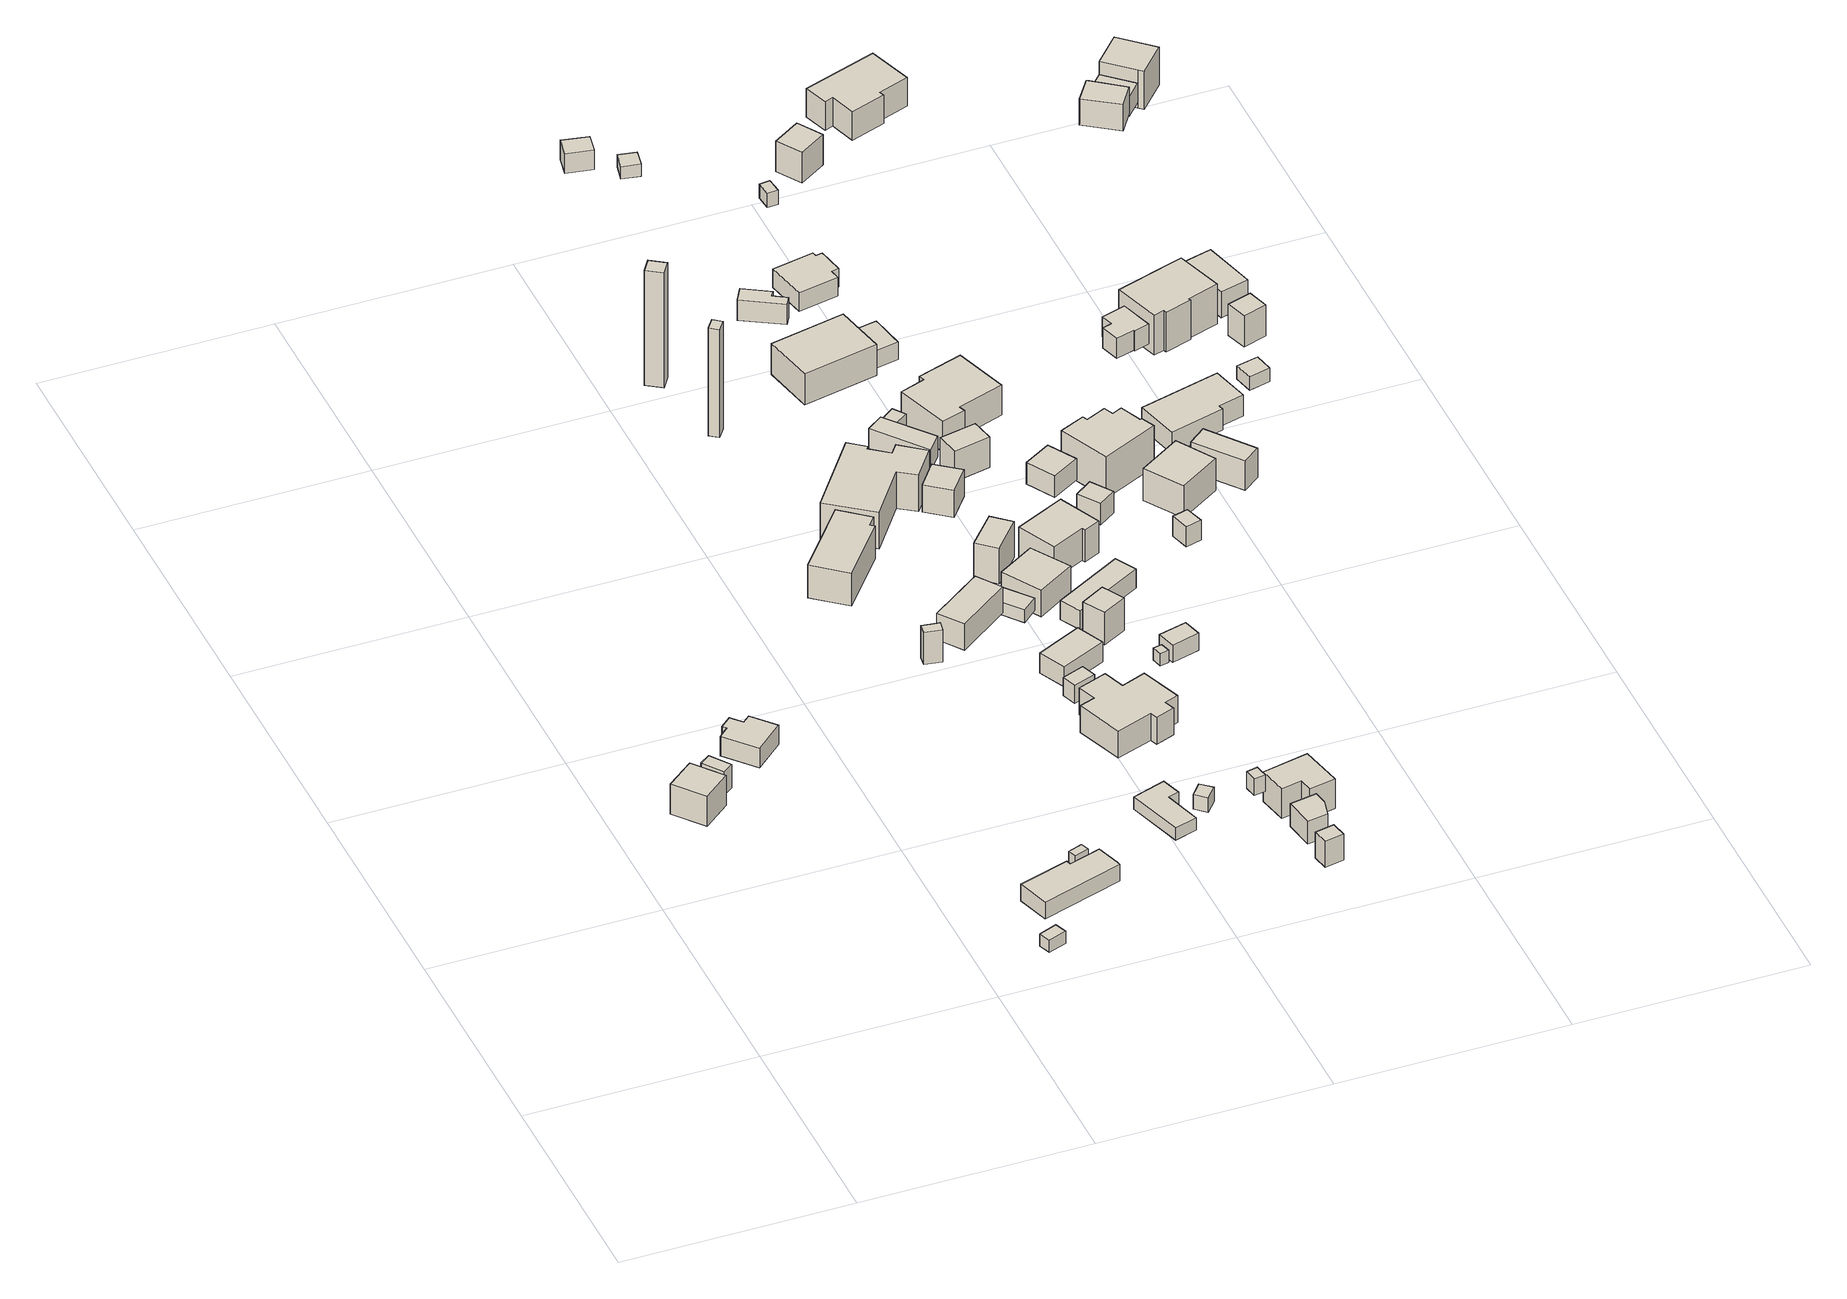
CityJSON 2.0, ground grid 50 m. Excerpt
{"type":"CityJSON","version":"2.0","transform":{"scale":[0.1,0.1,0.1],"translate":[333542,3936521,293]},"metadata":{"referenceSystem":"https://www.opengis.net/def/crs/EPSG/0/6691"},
"CityObjects":{
"building1":{"type":"Building","attributes":{"usage":"413","measuredHeight":8.1,"storeysAboveGround":1,"BuildingIDAttribute.prefecture":"14","BuildingIDAttribute.city":"14151","BuildingDetailAttribute.totalFloorArea":75.91,"BuildingDetailAttribute.buildingFootprintArea":75.91,"BuildingDetailAttribute.buildingStructureType":"601","BuildingDetailAttribute.buildingStructureOrgType":"1","BuildingDetailAttribute.orgUsage":"30","BuildingDetailAttribute.surveyYear":2015,"BuildingLandSlideRiskAttribute.description":"1","BuildingLandSlideRiskAttribute.areaType":"1"},"geometry":[{"type":"Solid","lod":"1","boundaries":[[[[0,1,2,3]],[[2,4,5,3]],[[1,6,4,2]],[[0,7,6,1]],[[3,5,7,0]],[[4,6,7,5]]]]}]},
"building2":{"type":"Building","attributes":{"measuredHeight":6.4,"BuildingIDAttribute.prefecture":"14","BuildingIDAttribute.city":"14151","BuildingDetailAttribute.surveyYear":2015,"BuildingLandSlideRiskAttribute.description":"1","BuildingLandSlideRiskAttribute.areaType":"1"},"geometry":[{"type":"Solid","lod":"1","boundaries":[[[[8,9,10,11]],[[10,12,13,11]],[[9,14,12,10]],[[8,15,14,9]],[[11,13,15,8]],[[12,14,15,13]]]]}]},
"building3":{"type":"Building","attributes":{"measuredHeight":6.9,"BuildingIDAttribute.prefecture":"14","BuildingIDAttribute.city":"14151","BuildingDetailAttribute.surveyYear":2015,"BuildingLandSlideRiskAttribute.description":"1","BuildingLandSlideRiskAttribute.areaType":"1"},"geometry":[{"type":"Solid","lod":"1","boundaries":[[[[16,17,18,19,20,21,22,23]],[[22,24,25,23]],[[21,26,24,22]],[[20,27,26,21]],[[19,28,27,20]],[[18,29,28,19]],[[17,30,29,18]],[[16,31,30,17]],[[23,25,31,16]],[[24,26,27,28,29,30,31,25]]]]}]},
"building4":{"type":"Building","attributes":{"BuildingIDAttribute.prefecture":"14","BuildingIDAttribute.city":"14151","BuildingDetailAttribute.surveyYear":2015},"geometry":[{"type":"Solid","lod":"1","boundaries":[[[[32,33,34,35]],[[34,36,37,35]],[[33,38,36,34]],[[32,39,38,33]],[[35,37,39,32]],[[36,38,39,37]]]]}]},
"building5":{"type":"Building","attributes":{"usage":"431","measuredHeight":4.8,"storeysAboveGround":1,"BuildingIDAttribute.prefecture":"14","BuildingIDAttribute.city":"14151","BuildingDetailAttribute.totalFloorArea":120.27,"BuildingDetailAttribute.buildingFootprintArea":120.27,"BuildingDetailAttribute.buildingStructureType":"601","BuildingDetailAttribute.buildingStructureOrgType":"1","BuildingDetailAttribute.orgUsage":"143","BuildingDetailAttribute.surveyYear":2015},"geometry":[{"type":"Solid","lod":"1","boundaries":[[[[40,41,42,43,44,45,46]],[[45,47,48,46]],[[44,49,47,45]],[[43,50,49,44]],[[42,51,50,43]],[[41,52,51,42]],[[40,53,52,41]],[[46,48,53,40]],[[47,49,50,51,52,53,48]]]]}]},
"building6":{"type":"Building","attributes":{"measuredHeight":3.9,"BuildingIDAttribute.prefecture":"14","BuildingIDAttribute.city":"14151","BuildingDetailAttribute.surveyYear":2015},"geometry":[{"type":"Solid","lod":"1","boundaries":[[[[54,55,56,57]],[[56,58,59,57]],[[55,60,58,56]],[[54,61,60,55]],[[57,59,61,54]],[[58,60,61,59]]]]}]},
"building7":{"type":"Building","attributes":{"measuredHeight":28.7,"BuildingIDAttribute.prefecture":"14","BuildingIDAttribute.city":"14151","BuildingDetailAttribute.surveyYear":2015,"BuildingLandSlideRiskAttribute.description":"1","BuildingLandSlideRiskAttribute.areaType":"1"},"geometry":[{"type":"Solid","lod":"1","boundaries":[[[[62,63,64,65]],[[64,66,67,65]],[[63,68,66,64]],[[62,69,68,63]],[[65,67,69,62]],[[66,68,69,67]]]]}]},
"building8":{"type":"Building","attributes":{"usage":"411","measuredHeight":10.4,"storeysAboveGround":2,"BuildingIDAttribute.prefecture":"14","BuildingIDAttribute.city":"14151","BuildingDetailAttribute.totalFloorArea":270.44,"BuildingDetailAttribute.buildingFootprintArea":135.22,"BuildingDetailAttribute.buildingStructureType":"601","BuildingDetailAttribute.buildingStructureOrgType":"1","BuildingDetailAttribute.orgUsage":"10","BuildingDetailAttribute.surveyYear":2015,"BuildingLandSlideRiskAttribute.description":"1","BuildingLandSlideRiskAttribute.areaType":"1"},"geometry":[{"type":"Solid","lod":"1","boundaries":[[[[70,71,72,73,74,75]],[[74,76,77,75]],[[73,78,76,74]],[[72,79,78,73]],[[71,80,79,72]],[[70,81,80,71]],[[75,77,81,70]],[[76,78,79,80,81,77]]]]}]},
"building9":{"type":"Building","attributes":{"measuredHeight":27.2,"BuildingIDAttribute.prefecture":"14","BuildingIDAttribute.city":"14151","BuildingDetailAttribute.surveyYear":2015,"BuildingLandSlideRiskAttribute.description":"1","BuildingLandSlideRiskAttribute.areaType":"1"},"geometry":[{"type":"Solid","lod":"1","boundaries":[[[[82,83,84,85]],[[84,86,87,85]],[[83,88,86,84]],[[82,89,88,83]],[[85,87,89,82]],[[86,88,89,87]]]]}]},
"building10":{"type":"Building","attributes":{"measuredHeight":8.3,"BuildingIDAttribute.prefecture":"14","BuildingIDAttribute.city":"14151","BuildingDetailAttribute.surveyYear":2015,"BuildingLandSlideRiskAttribute.description":"1","BuildingLandSlideRiskAttribute.areaType":"1"},"geometry":[{"type":"Solid","lod":"1","boundaries":[[[[90,91,92,93]],[[92,94,95,93]],[[91,96,94,92]],[[90,97,96,91]],[[93,95,97,90]],[[94,96,97,95]]]]}]},
"building11":{"type":"Building","attributes":{"BuildingIDAttribute.prefecture":"14","BuildingIDAttribute.city":"14151","BuildingDetailAttribute.surveyYear":2015},"geometry":[{"type":"Solid","lod":"1","boundaries":[[[[98,99,100,101,102,103]],[[102,104,105,103]],[[101,106,104,102]],[[100,107,106,101]],[[99,108,107,100]],[[98,109,108,99]],[[103,105,109,98]],[[104,106,107,108,109,105]]]]}]},
"building12":{"type":"Building","attributes":{"usage":"411","measuredHeight":7.2,"storeysAboveGround":2,"BuildingIDAttribute.prefecture":"14","BuildingIDAttribute.city":"14151","BuildingDetailAttribute.totalFloorArea":149.58,"BuildingDetailAttribute.buildingFootprintArea":74.79,"BuildingDetailAttribute.buildingStructureType":"601","BuildingDetailAttribute.buildingStructureOrgType":"1","BuildingDetailAttribute.orgUsage":"10","BuildingDetailAttribute.surveyYear":2015,"BuildingLandSlideRiskAttribute.description":"1","BuildingLandSlideRiskAttribute.areaType":"1"},"geometry":[{"type":"Solid","lod":"1","boundaries":[[[[110,111,112,113]],[[112,114,115,113]],[[111,116,114,112]],[[110,117,116,111]],[[113,115,117,110]],[[114,116,117,115]]]]}]},
"building13":{"type":"Building","attributes":{"usage":"411","measuredHeight":11.1,"storeysAboveGround":2,"BuildingIDAttribute.prefecture":"14","BuildingIDAttribute.city":"14151","BuildingDetailAttribute.totalFloorArea":451.57,"BuildingDetailAttribute.buildingFootprintArea":225.78,"BuildingDetailAttribute.buildingStructureType":"601","BuildingDetailAttribute.buildingStructureOrgType":"1","BuildingDetailAttribute.orgUsage":"10","BuildingDetailAttribute.surveyYear":2015,"BuildingLandSlideRiskAttribute.description":"1","BuildingLandSlideRiskAttribute.areaType":"1"},"geometry":[{"type":"Solid","lod":"1","boundaries":[[[[118,119,120,121,122,123,124,125,126,127]],[[126,128,129,127]],[[125,130,128,126]],[[124,131,130,125]],[[123,132,131,124]],[[122,133,132,123]],[[121,134,133,122]],[[120,135,134,121]],[[119,136,135,120]],[[118,137,136,119]],[[127,129,137,118]],[[128,130,131,132,133,134,135,136,137,129]]]]}]},
"building14":{"type":"Building","attributes":{"usage":"411","measuredHeight":4.8,"storeysAboveGround":2,"BuildingIDAttribute.prefecture":"14","BuildingIDAttribute.city":"14151","BuildingDetailAttribute.totalFloorArea":28.78,"BuildingDetailAttribute.buildingFootprintArea":14.39,"BuildingDetailAttribute.buildingStructureType":"601","BuildingDetailAttribute.buildingStructureOrgType":"1","BuildingDetailAttribute.orgUsage":"10","BuildingDetailAttribute.surveyYear":2015},"geometry":[{"type":"Solid","lod":"1","boundaries":[[[[138,139,140,141]],[[140,142,143,141]],[[139,144,142,140]],[[138,145,144,139]],[[141,143,145,138]],[[142,144,145,143]]]]}]},
"building15":{"type":"Building","attributes":{"measuredHeight":4,"BuildingIDAttribute.prefecture":"14","BuildingIDAttribute.city":"14151","BuildingDetailAttribute.surveyYear":2015},"geometry":[{"type":"Solid","lod":"1","boundaries":[[[[146,147,148,149]],[[148,150,151,149]],[[147,152,150,148]],[[146,153,152,147]],[[149,151,153,146]],[[150,152,153,151]]]]}]},
"building16":{"type":"Building","attributes":{"usage":"411","measuredHeight":9.5,"storeysAboveGround":1,"BuildingIDAttribute.prefecture":"14","BuildingIDAttribute.city":"14151","BuildingDetailAttribute.totalFloorArea":174.49,"BuildingDetailAttribute.buildingFootprintArea":174.49,"BuildingDetailAttribute.buildingStructureType":"601","BuildingDetailAttribute.buildingStructureOrgType":"1","BuildingDetailAttribute.orgUsage":"10","BuildingDetailAttribute.surveyYear":2015},"geometry":[{"type":"Solid","lod":"1","boundaries":[[[[154,155,156,157,158,159,160,161,162,163,164,165]],[[164,166,167,165]],[[163,168,166,164]],[[162,169,168,163]],[[161,170,169,162]],[[160,171,170,161]],[[159,172,171,160]],[[158,173,172,159]],[[157,174,173,158]],[[156,175,174,157]],[[155,176,175,156]],[[154,177,176,155]],[[165,167,177,154]],[[166,168,169,170,171,172,173,174,175,176,177,167]]]]}]},
"building17":{"type":"Building","attributes":{"usage":"411","measuredHeight":6.4,"storeysAboveGround":2,"BuildingIDAttribute.prefecture":"14","BuildingIDAttribute.city":"14151","BuildingDetailAttribute.totalFloorArea":53.55,"BuildingDetailAttribute.buildingFootprintArea":26.78,"BuildingDetailAttribute.buildingStructureType":"601","BuildingDetailAttribute.buildingStructureOrgType":"1","BuildingDetailAttribute.orgUsage":"10","BuildingDetailAttribute.surveyYear":2015,"BuildingLandSlideRiskAttribute.description":"1","BuildingLandSlideRiskAttribute.areaType":"1"},"geometry":[{"type":"Solid","lod":"1","boundaries":[[[[178,179,180,181]],[[180,182,183,181]],[[179,184,182,180]],[[178,185,184,179]],[[181,183,185,178]],[[182,184,185,183]]]]}]},
"building18":{"type":"Building","attributes":{"usage":"411","measuredHeight":5.5,"storeysAboveGround":2,"BuildingIDAttribute.prefecture":"14","BuildingIDAttribute.city":"14151","BuildingDetailAttribute.totalFloorArea":118.48,"BuildingDetailAttribute.buildingFootprintArea":59.24,"BuildingDetailAttribute.buildingStructureType":"601","BuildingDetailAttribute.buildingStructureOrgType":"1","BuildingDetailAttribute.orgUsage":"10","BuildingDetailAttribute.surveyYear":2015},"geometry":[{"type":"Solid","lod":"1","boundaries":[[[[186,187,188,189]],[[188,190,191,189]],[[187,192,190,188]],[[186,193,192,187]],[[189,191,193,186]],[[190,192,193,191]]]]}]},
"building19":{"type":"Building","attributes":{"usage":"452","measuredHeight":5.3,"storeysAboveGround":1,"BuildingIDAttribute.prefecture":"14","BuildingIDAttribute.city":"14151","BuildingDetailAttribute.totalFloorArea":47.17,"BuildingDetailAttribute.buildingFootprintArea":47.17,"BuildingDetailAttribute.buildingStructureType":"610","BuildingDetailAttribute.buildingStructureOrgType":"2","BuildingDetailAttribute.orgUsage":"193","BuildingDetailAttribute.surveyYear":2015,"BuildingLandSlideRiskAttribute.description":"1","BuildingLandSlideRiskAttribute.areaType":"1"},"geometry":[{"type":"Solid","lod":"1","boundaries":[[[[194,195,196,197]],[[196,198,199,197]],[[195,200,198,196]],[[194,201,200,195]],[[197,199,201,194]],[[198,200,201,199]]]]}]},
"building20":{"type":"Building","attributes":{"usage":"411","measuredHeight":9.2,"storeysAboveGround":1,"BuildingIDAttribute.prefecture":"14","BuildingIDAttribute.city":"14151","BuildingDetailAttribute.totalFloorArea":41.9,"BuildingDetailAttribute.buildingFootprintArea":41.9,"BuildingDetailAttribute.buildingStructureType":"601","BuildingDetailAttribute.buildingStructureOrgType":"1","BuildingDetailAttribute.orgUsage":"10","BuildingDetailAttribute.surveyYear":2015,"BuildingLandSlideRiskAttribute.description":"1","BuildingLandSlideRiskAttribute.areaType":"1"},"geometry":[{"type":"Solid","lod":"1","boundaries":[[[[202,203,204,205]],[[204,206,207,205]],[[203,208,206,204]],[[202,209,208,203]],[[205,207,209,202]],[[206,208,209,207]]]]}]},
"building21":{"type":"Building","attributes":{"usage":"411","measuredHeight":7.6,"storeysAboveGround":1,"BuildingIDAttribute.prefecture":"14","BuildingIDAttribute.city":"14151","BuildingDetailAttribute.totalFloorArea":40.91,"BuildingDetailAttribute.buildingFootprintArea":40.91,"BuildingDetailAttribute.buildingStructureType":"601","BuildingDetailAttribute.buildingStructureOrgType":"1","BuildingDetailAttribute.orgUsage":"10","BuildingDetailAttribute.surveyYear":2015,"BuildingLandSlideRiskAttribute.description":"1","BuildingLandSlideRiskAttribute.areaType":"1"},"geometry":[{"type":"Solid","lod":"1","boundaries":[[[[210,211,212,213]],[[212,214,215,213]],[[211,216,214,212]],[[210,217,216,211]],[[213,215,217,210]],[[214,216,217,215]]]]}]},
"building22":{"type":"Building","attributes":{"usage":"411","measuredHeight":7.1,"storeysAboveGround":1,"BuildingIDAttribute.prefecture":"14","BuildingIDAttribute.city":"14151","BuildingDetailAttribute.totalFloorArea":83.79,"BuildingDetailAttribute.buildingFootprintArea":83.79,"BuildingDetailAttribute.buildingStructureType":"601","BuildingDetailAttribute.buildingStructureOrgType":"1","BuildingDetailAttribute.orgUsage":"10","BuildingDetailAttribute.surveyYear":2015,"BuildingLandSlideRiskAttribute.description":"1","BuildingLandSlideRiskAttribute.areaType":"1"},"geometry":[{"type":"Solid","lod":"1","boundaries":[[[[218,219,220,221]],[[220,222,223,221]],[[219,224,222,220]],[[218,225,224,219]],[[221,223,225,218]],[[222,224,225,223]]]]}]},
"building23":{"type":"Building","attributes":{"BuildingIDAttribute.prefecture":"14","BuildingIDAttribute.city":"14151","BuildingDetailAttribute.surveyYear":2015,"BuildingLandSlideRiskAttribute.description":"1","BuildingLandSlideRiskAttribute.areaType":"1"},"geometry":[{"type":"Solid","lod":"1","boundaries":[[[[226,227,228,229]],[[228,230,231,229]],[[227,232,230,228]],[[226,233,232,227]],[[229,231,233,226]],[[230,232,233,231]]]]}]},
"building24":{"type":"Building","attributes":{"usage":"451","measuredHeight":5.2,"storeysAboveGround":1,"BuildingIDAttribute.prefecture":"14","BuildingIDAttribute.city":"14151","BuildingDetailAttribute.totalFloorArea":49.8,"BuildingDetailAttribute.buildingFootprintArea":49.8,"BuildingDetailAttribute.buildingStructureType":"601","BuildingDetailAttribute.buildingStructureOrgType":"1","BuildingDetailAttribute.orgUsage":"200","BuildingDetailAttribute.surveyYear":2015,"BuildingLandSlideRiskAttribute.description":"1","BuildingLandSlideRiskAttribute.areaType":"1"},"geometry":[{"type":"Solid","lod":"1","boundaries":[[[[234,235,236,237,238,239]],[[238,240,241,239]],[[237,242,240,238]],[[236,243,242,237]],[[235,244,243,236]],[[234,245,244,235]],[[239,241,245,234]],[[240,242,243,244,245,241]]]]}]},
"building25":{"type":"Building","attributes":{"usage":"451","measuredHeight":6.3,"storeysAboveGround":1,"BuildingIDAttribute.prefecture":"14","BuildingIDAttribute.city":"14151","BuildingDetailAttribute.totalFloorArea":48.36,"BuildingDetailAttribute.buildingFootprintArea":48.36,"BuildingDetailAttribute.buildingStructureType":"601","BuildingDetailAttribute.buildingStructureOrgType":"1","BuildingDetailAttribute.orgUsage":"200","BuildingDetailAttribute.surveyYear":2015,"BuildingLandSlideRiskAttribute.description":"1","BuildingLandSlideRiskAttribute.areaType":"1"},"geometry":[{"type":"Solid","lod":"1","boundaries":[[[[246,247,248,249]],[[248,250,251,249]],[[247,252,250,248]],[[246,253,252,247]],[[249,251,253,246]],[[250,252,253,251]]]]}]},
"building26":{"type":"Building","attributes":{"measuredHeight":4.4,"BuildingIDAttribute.prefecture":"14","BuildingIDAttribute.city":"14151","BuildingDetailAttribute.surveyYear":2015},"geometry":[{"type":"Solid","lod":"1","boundaries":[[[[254,255,256,257]],[[256,258,259,257]],[[255,260,258,256]],[[254,261,260,255]],[[257,259,261,254]],[[258,260,261,259]]]]}]},
"building27":{"type":"Building","attributes":{"usage":"411","measuredHeight":9,"storeysAboveGround":2,"BuildingIDAttribute.prefecture":"14","BuildingIDAttribute.city":"14151","BuildingDetailAttribute.totalFloorArea":320.26,"BuildingDetailAttribute.buildingFootprintArea":160.13,"BuildingDetailAttribute.buildingStructureType":"601","BuildingDetailAttribute.buildingStructureOrgType":"1","BuildingDetailAttribute.orgUsage":"10","BuildingDetailAttribute.surveyYear":2015,"BuildingLandSlideRiskAttribute.description":"1","BuildingLandSlideRiskAttribute.areaType":"1"},"geometry":[{"type":"Solid","lod":"1","boundaries":[[[[262,263,264,265]],[[264,266,267,265]],[[263,268,266,264]],[[262,269,268,263]],[[265,267,269,262]],[[266,268,269,267]]]]}]},
"building28":{"type":"Building","attributes":{"usage":"411","measuredHeight":8.9,"storeysAboveGround":2,"BuildingIDAttribute.prefecture":"14","BuildingIDAttribute.city":"14151","BuildingDetailAttribute.totalFloorArea":53.92,"BuildingDetailAttribute.buildingFootprintArea":26.96,"BuildingDetailAttribute.buildingStructureType":"601","BuildingDetailAttribute.buildingStructureOrgType":"1","BuildingDetailAttribute.orgUsage":"10","BuildingDetailAttribute.surveyYear":2015},"geometry":[{"type":"Solid","lod":"1","boundaries":[[[[270,271,272,273]],[[272,274,275,273]],[[271,276,274,272]],[[270,277,276,271]],[[273,275,277,270]],[[274,276,277,275]]]]}]},
"building29":{"type":"Building","attributes":{"measuredHeight":8.5,"BuildingIDAttribute.prefecture":"14","BuildingIDAttribute.city":"14151","BuildingDetailAttribute.surveyYear":2015,"BuildingLandSlideRiskAttribute.description":"1","BuildingLandSlideRiskAttribute.areaType":"1"},"geometry":[{"type":"Solid","lod":"1","boundaries":[[[[278,279,280,281]],[[280,282,283,281]],[[279,284,282,280]],[[278,285,284,279]],[[281,283,285,278]],[[282,284,285,283]]]]}]},
"building30":{"type":"Building","attributes":{"BuildingIDAttribute.prefecture":"14","BuildingIDAttribute.city":"14151","BuildingDetailAttribute.surveyYear":2015,"BuildingLandSlideRiskAttribute.description":"1","BuildingLandSlideRiskAttribute.areaType":"1"},"geometry":[{"type":"Solid","lod":"1","boundaries":[[[[286,287,288,289]],[[288,290,291,289]],[[287,292,290,288]],[[286,293,292,287]],[[289,291,293,286]],[[290,292,293,291]]]]}]},
"building31":{"type":"Building","attributes":{"usage":"411","measuredHeight":5.9,"storeysAboveGround":1,"BuildingIDAttribute.prefecture":"14","BuildingIDAttribute.city":"14151","BuildingDetailAttribute.totalFloorArea":33.15,"BuildingDetailAttribute.buildingFootprintArea":33.15,"BuildingDetailAttribute.buildingStructureType":"601","BuildingDetailAttribute.buildingStructureOrgType":"1","BuildingDetailAttribute.orgUsage":"10","BuildingDetailAttribute.surveyYear":2015,"BuildingLandSlideRiskAttribute.description":"1","BuildingLandSlideRiskAttribute.areaType":"1"},"geometry":[{"type":"Solid","lod":"1","boundaries":[[[[294,295,296,297,298]],[[297,299,300,298]],[[296,301,299,297]],[[295,302,301,296]],[[294,303,302,295]],[[298,300,303,294]],[[299,301,302,303,300]]]]}]},
"building32":{"type":"Building","attributes":{"BuildingIDAttribute.prefecture":"14","BuildingIDAttribute.city":"14151","BuildingDetailAttribute.surveyYear":2015},"geometry":[{"type":"Solid","lod":"1","boundaries":[[[[304,305,306,307]],[[306,308,309,307]],[[305,310,308,306]],[[304,311,310,305]],[[307,309,311,304]],[[308,310,311,309]]]]}]},
"building33":{"type":"Building","attributes":{"usage":"411","measuredHeight":6,"storeysAboveGround":2,"BuildingIDAttribute.prefecture":"14","BuildingIDAttribute.city":"14151","BuildingDetailAttribute.totalFloorArea":143.5,"BuildingDetailAttribute.buildingFootprintArea":71.75,"BuildingDetailAttribute.buildingStructureType":"601","BuildingDetailAttribute.buildingStructureOrgType":"1","BuildingDetailAttribute.orgUsage":"10","BuildingDetailAttribute.surveyYear":2015},"geometry":[{"type":"Solid","lod":"1","boundaries":[[[[312,313,314,315]],[[314,316,317,315]],[[313,318,316,314]],[[312,319,318,313]],[[315,317,319,312]],[[316,318,319,317]]]]}]},
"building34":{"type":"Building","attributes":{"usage":"411","measuredHeight":8.1,"storeysAboveGround":1,"BuildingIDAttribute.prefecture":"14","BuildingIDAttribute.city":"14151","BuildingDetailAttribute.totalFloorArea":77.5,"BuildingDetailAttribute.buildingFootprintArea":77.5,"BuildingDetailAttribute.buildingStructureType":"601","BuildingDetailAttribute.buildingStructureOrgType":"1","BuildingDetailAttribute.orgUsage":"10","BuildingDetailAttribute.surveyYear":2015,"BuildingLandSlideRiskAttribute.description":"1","BuildingLandSlideRiskAttribute.areaType":"1"},"geometry":[{"type":"Solid","lod":"1","boundaries":[[[[320,321,322,323,324,325]],[[324,326,327,325]],[[323,328,326,324]],[[322,329,328,323]],[[321,330,329,322]],[[320,331,330,321]],[[325,327,331,320]],[[326,328,329,330,331,327]]]]}]},
"building35":{"type":"Building","attributes":{"usage":"411","measuredHeight":8,"storeysAboveGround":1,"BuildingIDAttribute.prefecture":"14","BuildingIDAttribute.city":"14151","BuildingDetailAttribute.totalFloorArea":38.44,"BuildingDetailAttribute.buildingFootprintArea":38.44,"BuildingDetailAttribute.buildingStructureType":"601","BuildingDetailAttribute.buildingStructureOrgType":"1","BuildingDetailAttribute.orgUsage":"10","BuildingDetailAttribute.surveyYear":2015,"BuildingLandSlideRiskAttribute.description":"1","BuildingLandSlideRiskAttribute.areaType":"1"},"geometry":[{"type":"Solid","lod":"1","boundaries":[[[[332,333,334,335]],[[334,336,337,335]],[[333,338,336,334]],[[332,339,338,333]],[[335,337,339,332]],[[336,338,339,337]]]]}]},
"building36":{"type":"Building","attributes":{"usage":"411","measuredHeight":9,"storeysAboveGround":1,"BuildingIDAttribute.prefecture":"14","BuildingIDAttribute.city":"14151","BuildingDetailAttribute.totalFloorArea":103.72,"BuildingDetailAttribute.buildingFootprintArea":103.72,"BuildingDetailAttribute.buildingStructureType":"601","BuildingDetailAttribute.buildingStructureOrgType":"1","BuildingDetailAttribute.orgUsage":"10","BuildingDetailAttribute.surveyYear":2015,"BuildingLandSlideRiskAttribute.description":"1","BuildingLandSlideRiskAttribute.areaType":"1"},"geometry":[{"type":"Solid","lod":"1","boundaries":[[[[340,341,342,343,344,345]],[[344,346,347,345]],[[343,348,346,344]],[[342,349,348,343]],[[341,350,349,342]],[[340,351,350,341]],[[345,347,351,340]],[[346,348,349,350,351,347]]]]}]},
"building37":{"type":"Building","attributes":{"measuredHeight":4.7,"BuildingIDAttribute.prefecture":"14","BuildingIDAttribute.city":"14151","BuildingDetailAttribute.surveyYear":2015},"geometry":[{"type":"Solid","lod":"1","boundaries":[[[[352,353,354,355]],[[354,356,357,355]],[[353,358,356,354]],[[352,359,358,353]],[[355,357,359,352]],[[356,358,359,357]]]]}]},
"building38":{"type":"Building","attributes":{"usage":"451","measuredHeight":5.1,"storeysAboveGround":1,"BuildingIDAttribute.prefecture":"14","BuildingIDAttribute.city":"14151","BuildingDetailAttribute.totalFloorArea":79.26,"BuildingDetailAttribute.buildingFootprintArea":79.26,"BuildingDetailAttribute.buildingStructureType":"601","BuildingDetailAttribute.buildingStructureOrgType":"1","BuildingDetailAttribute.orgUsage":"200","BuildingDetailAttribute.surveyYear":2015,"BuildingLandSlideRiskAttribute.description":"1","BuildingLandSlideRiskAttribute.areaType":"1"},"geometry":[{"type":"Solid","lod":"1","boundaries":[[[[360,361,362,363,364,365,366,367]],[[366,368,369,367]],[[365,370,368,366]],[[364,371,370,365]],[[363,372,371,364]],[[362,373,372,363]],[[361,374,373,362]],[[360,375,374,361]],[[367,369,375,360]],[[368,370,371,372,373,374,375,369]]]]}]},
"building39":{"type":"Building","attributes":{"usage":"411","measuredHeight":5.4,"storeysAboveGround":1,"BuildingIDAttribute.prefecture":"14","BuildingIDAttribute.city":"14151","BuildingDetailAttribute.totalFloorArea":39.84,"BuildingDetailAttribute.buildingFootprintArea":39.84,"BuildingDetailAttribute.buildingStructureType":"601","BuildingDetailAttribute.buildingStructureOrgType":"1","BuildingDetailAttribute.orgUsage":"10","BuildingDetailAttribute.surveyYear":2015,"BuildingLandSlideRiskAttribute.description":"1","BuildingLandSlideRiskAttribute.areaType":"1"},"geometry":[{"type":"Solid","lod":"1","boundaries":[[[[376,377,378,379]],[[378,380,381,379]],[[377,382,380,378]],[[376,383,382,377]],[[379,381,383,376]],[[380,382,383,381]]]]}]},
"building40":{"type":"Building","attributes":{"usage":"411","measuredHeight":9.7,"storeysAboveGround":2,"BuildingIDAttribute.prefecture":"14","BuildingIDAttribute.city":"14151","BuildingDetailAttribute.totalFloorArea":338.76,"BuildingDetailAttribute.buildingFootprintArea":169.38,"BuildingDetailAttribute.buildingStructureType":"601","BuildingDetailAttribute.buildingStructureOrgType":"1","BuildingDetailAttribute.orgUsage":"10","BuildingDetailAttribute.surveyYear":2015,"BuildingLandSlideRiskAttribute.description":"1","BuildingLandSlideRiskAttribute.areaType":"1"},"geometry":[{"type":"Solid","lod":"1","boundaries":[[[[384,385,386,387,388,389,390,391]],[[390,392,393,391]],[[389,394,392,390]],[[388,395,394,389]],[[387,396,395,388]],[[386,397,396,387]],[[385,398,397,386]],[[384,399,398,385]],[[391,393,399,384]],[[392,394,395,396,397,398,399,393]]]]}]},
"building41":{"type":"Building","attributes":{"usage":"451","measuredHeight":4,"storeysAboveGround":1,"BuildingIDAttribute.prefecture":"14","BuildingIDAttribute.city":"14151","BuildingDetailAttribute.totalFloorArea":12.18,"BuildingDetailAttribute.buildingFootprintArea":12.18,"BuildingDetailAttribute.buildingStructureType":"601","BuildingDetailAttribute.buildingStructureOrgType":"1","BuildingDetailAttribute.orgUsage":"200","BuildingDetailAttribute.surveyYear":2015,"BuildingLandSlideRiskAttribute.description":"1","BuildingLandSlideRiskAttribute.areaType":"1"},"geometry":[{"type":"Solid","lod":"1","boundaries":[[[[400,401,402,403]],[[402,404,405,403]],[[401,406,404,402]],[[400,407,406,401]],[[403,405,407,400]],[[404,406,407,405]]]]}]},
"building42":{"type":"Building","attributes":{"usage":"411","measuredHeight":6.6,"storeysAboveGround":1,"BuildingIDAttribute.prefecture":"14","BuildingIDAttribute.city":"14151","BuildingDetailAttribute.totalFloorArea":43.47,"BuildingDetailAttribute.buildingFootprintArea":43.47,"BuildingDetailAttribute.buildingStructureType":"610","BuildingDetailAttribute.buildingStructureOrgType":"2","BuildingDetailAttribute.orgUsage":"10","BuildingDetailAttribute.surveyYear":2015,"BuildingLandSlideRiskAttribute.description":"1","BuildingLandSlideRiskAttribute.areaType":"1"},"geometry":[{"type":"Solid","lod":"1","boundaries":[[[[408,409,410,411]],[[410,412,413,411]],[[409,414,412,410]],[[408,415,414,409]],[[411,413,415,408]],[[412,414,415,413]]]]}]},
"building43":{"type":"Building","attributes":{"usage":"411","measuredHeight":5.8,"storeysAboveGround":1,"BuildingIDAttribute.prefecture":"14","BuildingIDAttribute.city":"14151","BuildingDetailAttribute.totalFloorArea":22.89,"BuildingDetailAttribute.buildingFootprintArea":22.89,"BuildingDetailAttribute.buildingStructureType":"601","BuildingDetailAttribute.buildingStructureOrgType":"1","BuildingDetailAttribute.orgUsage":"10","BuildingDetailAttribute.surveyYear":2015,"BuildingLandSlideRiskAttribute.description":"1","BuildingLandSlideRiskAttribute.areaType":"1"},"geometry":[{"type":"Solid","lod":"1","boundaries":[[[[416,417,418,419]],[[418,420,421,419]],[[417,422,420,418]],[[416,423,422,417]],[[419,421,423,416]],[[420,422,423,421]]]]}]},
"building44":{"type":"Building","attributes":{"usage":"411","measuredHeight":8.1,"storeysAboveGround":2,"BuildingIDAttribute.prefecture":"14","BuildingIDAttribute.city":"14151","BuildingDetailAttribute.totalFloorArea":94.24,"BuildingDetailAttribute.buildingFootprintArea":47.12,"BuildingDetailAttribute.buildingStructureType":"601","BuildingDetailAttribute.buildingStructureOrgType":"1","BuildingDetailAttribute.orgUsage":"10","BuildingDetailAttribute.surveyYear":2015},"geometry":[{"type":"Solid","lod":"1","boundaries":[[[[424,425,426,427]],[[426,428,429,427]],[[425,430,428,426]],[[424,431,430,425]],[[427,429,431,424]],[[428,430,431,429]]]]}]},
"building45":{"type":"Building","attributes":{"usage":"411","measuredHeight":11.7,"storeysAboveGround":2,"BuildingIDAttribute.prefecture":"14","BuildingIDAttribute.city":"14151","BuildingDetailAttribute.totalFloorArea":240,"BuildingDetailAttribute.buildingFootprintArea":120,"BuildingDetailAttribute.buildingStructureType":"601","BuildingDetailAttribute.buildingStructureOrgType":"1","BuildingDetailAttribute.orgUsage":"10","BuildingDetailAttribute.surveyYear":2015,"BuildingLandSlideRiskAttribute.description":"1","BuildingLandSlideRiskAttribute.areaType":"1"},"geometry":[{"type":"Solid","lod":"1","boundaries":[[[[432,433,434,435,436,437,438,439,440,441]],[[440,442,443,441]],[[439,444,442,440]],[[438,445,444,439]],[[437,446,445,438]],[[436,447,446,437]],[[435,448,447,436]],[[434,449,448,435]],[[433,450,449,434]],[[432,451,450,433]],[[441,443,451,432]],[[442,444,445,446,447,448,449,450,451,443]]]]}]},
"building46":{"type":"Building","attributes":{"measuredHeight":5.5,"BuildingIDAttribute.prefecture":"14","BuildingIDAttribute.city":"14151","BuildingDetailAttribute.surveyYear":2015},"geometry":[{"type":"Solid","lod":"1","boundaries":[[[[452,453,454,455]],[[454,456,457,455]],[[453,458,456,454]],[[452,459,458,453]],[[455,457,459,452]],[[456,458,459,457]]]]}]},
"building47":{"type":"Building","attributes":{"usage":"411","measuredHeight":8.8,"storeysAboveGround":2,"BuildingIDAttribute.prefecture":"14","BuildingIDAttribute.city":"14151","BuildingDetailAttribute.totalFloorArea":170.03,"BuildingDetailAttribute.buildingFootprintArea":85.02,"BuildingDetailAttribute.buildingStructureType":"601","BuildingDetailAttribute.buildingStructureOrgType":"1","BuildingDetailAttribute.orgUsage":"10","BuildingDetailAttribute.surveyYear":2015},"geometry":[{"type":"Solid","lod":"1","boundaries":[[[[460,461,462,463]],[[462,464,465,463]],[[461,466,464,462]],[[460,467,466,461]],[[463,465,467,460]],[[464,466,467,465]]]]}]},
"building48":{"type":"Building","attributes":{"usage":"411","measuredHeight":8.2,"storeysAboveGround":1,"BuildingIDAttribute.prefecture":"14","BuildingIDAttribute.city":"14151","BuildingDetailAttribute.totalFloorArea":158.15,"BuildingDetailAttribute.buildingFootprintArea":158.15,"BuildingDetailAttribute.buildingStructureType":"601","BuildingDetailAttribute.buildingStructureOrgType":"1","BuildingDetailAttribute.orgUsage":"10","BuildingDetailAttribute.surveyYear":2015},"geometry":[{"type":"Solid","lod":"1","boundaries":[[[[468,469,470,471,472,473,474,475]],[[474,476,477,475]],[[473,478,476,474]],[[472,479,478,473]],[[471,480,479,472]],[[470,481,480,471]],[[469,482,481,470]],[[468,483,482,469]],[[475,477,483,468]],[[476,478,479,480,481,482,483,477]]]]}]},
"building49":{"type":"Building","attributes":{"usage":"411","measuredHeight":8.1,"storeysAboveGround":1,"BuildingIDAttribute.prefecture":"14","BuildingIDAttribute.city":"14151","BuildingDetailAttribute.totalFloorArea":35.48,"BuildingDetailAttribute.buildingFootprintArea":35.48,"BuildingDetailAttribute.buildingStructureType":"601","BuildingDetailAttribute.buildingStructureOrgType":"1","BuildingDetailAttribute.orgUsage":"10","BuildingDetailAttribute.surveyYear":2015},"geometry":[{"type":"Solid","lod":"1","boundaries":[[[[484,485,486,487]],[[486,488,489,487]],[[485,490,488,486]],[[484,491,490,485]],[[487,489,491,484]],[[488,490,491,489]]]]}]},
"building50":{"type":"Building","attributes":{"usage":"411","measuredHeight":6.2,"storeysAboveGround":2,"BuildingIDAttribute.prefecture":"14","BuildingIDAttribute.city":"14151","BuildingDetailAttribute.totalFloorArea":282.52,"BuildingDetailAttribute.buildingFootprintArea":141.26,"BuildingDetailAttribute.buildingStructureType":"601","BuildingDetailAttribute.buildingStructureOrgType":"1","BuildingDetailAttribute.orgUsage":"10","BuildingDetailAttribute.surveyYear":2015},"geometry":[{"type":"Solid","lod":"1","boundaries":[[[[492,493,494,495,496,497]],[[496,498,499,497]],[[495,500,498,496]],[[494,501,500,495]],[[493,502,501,494]],[[492,503,502,493]],[[497,499,503,492]],[[498,500,501,502,503,499]]]]}]},
"building51":{"type":"Building","attributes":{"usage":"411","measuredHeight":6,"storeysAboveGround":2,"BuildingIDAttribute.prefecture":"14","BuildingIDAttribute.city":"14151","BuildingDetailAttribute.totalFloorArea":87.34,"BuildingDetailAttribute.buildingFootprintArea":43.67,"BuildingDetailAttribute.buildingStructureType":"601","BuildingDetailAttribute.buildingStructureOrgType":"1","BuildingDetailAttribute.orgUsage":"10","BuildingDetailAttribute.surveyYear":2015},"geometry":[{"type":"Solid","lod":"1","boundaries":[[[[504,505,506,507,508,509,510,511]],[[510,512,513,511]],[[509,514,512,510]],[[508,515,514,509]],[[507,516,515,508]],[[506,517,516,507]],[[505,518,517,506]],[[504,519,518,505]],[[511,513,519,504]],[[512,514,515,516,517,518,519,513]]]]}]},
"building52":{"type":"Building","attributes":{"usage":"411","measuredHeight":11.1,"storeysAboveGround":2,"BuildingIDAttribute.prefecture":"14","BuildingIDAttribute.city":"14151","BuildingDetailAttribute.totalFloorArea":253.65,"BuildingDetailAttribute.buildingFootprintArea":126.82,"BuildingDetailAttribute.buildingStructureType":"601","BuildingDetailAttribute.buildingStructureOrgType":"1","BuildingDetailAttribute.orgUsage":"10","BuildingDetailAttribute.surveyYear":2015},"geometry":[{"type":"Solid","lod":"1","boundaries":[[[[520,521,522,523,524,525,526,527]],[[526,528,529,527]],[[525,530,528,526]],[[524,531,530,525]],[[523,532,531,524]],[[522,533,532,523]],[[521,534,533,522]],[[520,535,534,521]],[[527,529,535,520]],[[528,530,531,532,533,534,535,529]]]]}]},
"building53":{"type":"Building","attributes":{"usage":"431","measuredHeight":3.7,"storeysAboveGround":1,"BuildingIDAttribute.prefecture":"14","BuildingIDAttribute.city":"14151","BuildingDetailAttribute.totalFloorArea":19.02,"BuildingDetailAttribute.buildingFootprintArea":19.02,"BuildingDetailAttribute.buildingStructureType":"601","BuildingDetailAttribute.buildingStructureOrgType":"1","BuildingDetailAttribute.orgUsage":"142","BuildingDetailAttribute.surveyYear":2015},"geometry":[{"type":"Solid","lod":"1","boundaries":[[[[536,537,538,539]],[[538,540,541,539]],[[537,542,540,538]],[[536,543,542,537]],[[539,541,543,536]],[[540,542,543,541]]]]}]},
"building54":{"type":"Building","attributes":{"usage":"411","measuredHeight":6.9,"storeysAboveGround":2,"BuildingIDAttribute.prefecture":"14","BuildingIDAttribute.city":"14151","BuildingDetailAttribute.totalFloorArea":129.16,"BuildingDetailAttribute.buildingFootprintArea":64.58,"BuildingDetailAttribute.buildingStructureType":"601","BuildingDetailAttribute.buildingStructureOrgType":"1","BuildingDetailAttribute.orgUsage":"10","BuildingDetailAttribute.surveyYear":2015},"geometry":[{"type":"Solid","lod":"1","boundaries":[[[[544,545,546,547]],[[546,548,549,547]],[[545,550,548,546]],[[544,551,550,545]],[[547,549,551,544]],[[548,550,551,549]]]]}]},
"building55":{"type":"Building","attributes":{"measuredHeight":8,"BuildingIDAttribute.prefecture":"14","BuildingIDAttribute.city":"14151","BuildingDetailAttribute.surveyYear":2015},"geometry":[{"type":"Solid","lod":"1","boundaries":[[[[552,553,554,555]],[[554,556,557,555]],[[553,558,556,554]],[[552,559,558,553]],[[555,557,559,552]],[[556,558,559,557]]]]}]},
"building56":{"type":"Building","attributes":{"usage":"413","measuredHeight":7.3,"storeysAboveGround":1,"BuildingIDAttribute.prefecture":"14","BuildingIDAttribute.city":"14151","BuildingDetailAttribute.totalFloorArea":42.64,"BuildingDetailAttribute.buildingFootprintArea":42.64,"BuildingDetailAttribute.buildingStructureType":"601","BuildingDetailAttribute.buildingStructureOrgType":"1","BuildingDetailAttribute.orgUsage":"30","BuildingDetailAttribute.surveyYear":2015},"geometry":[{"type":"Solid","lod":"1","boundaries":[[[[560,561,562,563,564]],[[563,565,566,564]],[[562,567,565,563]],[[561,568,567,562]],[[560,569,568,561]],[[564,566,569,560]],[[565,567,568,569,566]]]]}]},
"building57":{"type":"Building","attributes":{"measuredHeight":7.7,"BuildingIDAttribute.prefecture":"14","BuildingIDAttribute.city":"14151","BuildingDetailAttribute.surveyYear":2015},"geometry":[{"type":"Solid","lod":"1","boundaries":[[[[570,571,572,573]],[[572,574,575,573]],[[571,576,574,572]],[[570,577,576,571]],[[573,575,577,570]],[[574,576,577,575]]]]}]},
"building58":{"type":"Building","attributes":{"usage":"413","measuredHeight":10.4,"storeysAboveGround":1,"BuildingIDAttribute.prefecture":"14","BuildingIDAttribute.city":"14151","BuildingDetailAttribute.totalFloorArea":96.1,"BuildingDetailAttribute.buildingFootprintArea":96.1,"BuildingDetailAttribute.buildingStructureType":"601","BuildingDetailAttribute.buildingStructureOrgType":"1","BuildingDetailAttribute.orgUsage":"30","BuildingDetailAttribute.surveyYear":2015,"BuildingLandSlideRiskAttribute.description":"1","BuildingLandSlideRiskAttribute.areaType":"1"},"geometry":[{"type":"Solid","lod":"1","boundaries":[[[[578,579,580,581,582]],[[581,583,584,582]],[[580,585,583,581]],[[579,586,585,580]],[[578,587,586,579]],[[582,584,587,578]],[[583,585,586,587,584]]]]}]}
},
"vertices":[
[59,415,257],[7,478,257],[67,526,257],[118,463,257],[67,526,331],[118,463,331],[7,478,331],[59,415,331],
[95,537,256],[118,554,256],[149,511,256],[126,494,256],[149,511,314],[126,494,314],[118,554,314],[95,537,314],
[227,559,248],[171,623,248],[192,642,248],[185,650,248],[209,671,248],[230,648,248],[246,662,248],[289,613,248],[246,662,296],[289,613,296],[230,648,296],[209,671,296],[185,650,296],[192,642,296],[171,623,296],[227,559,296],
[640,47,80],[650,21,80],[610,6,80],[600,32,80],[610,6,110],[600,32,110],[650,21,110],[640,47,110],
[727,205,86],[730,195,86],[800,217,86],[817,165,86],[819,157,86],[639,100,86],[617,171,86],[639,100,127],[617,171,127],[819,157,127],[817,165,127],[800,217,127],[730,195,127],[727,205,127],
[772,240,92],[779,222,92],[747,210,92],[741,229,92],[747,210,130],[741,229,130],[779,222,130],[772,240,130],
[381,1532,443],[400,1560,443],[433,1538,443],[414,1510,443],[433,1538,725],[414,1510,725],[400,1560,725],[381,1532,725],
[629,1158,253],[690,1108,253],[673,1088,253],[682,1081,253],[583,959,253],[514,1016,253],[583,959,334],[514,1016,334],[682,1081,334],[673,1088,334],[690,1108,334],[629,1158,334],
[492,1415,366],[473,1429,366],[490,1452,366],[508,1438,366],[490,1452,631],[508,1438,631],[473,1429,631],[492,1415,631],
[678,822,180],[681,845,180],[720,839,180],[716,816,180],[720,839,259],[716,816,259],[681,845,259],[678,822,259],
[931,362,82],[1004,386,82],[1018,343,82],[994,336,82],[1019,255,82],[970,240,82],[1019,255,112],[970,240,112],[994,336,112],[1018,343,112],[1004,386,112],[931,362,112],
[845,967,180],[882,915,180],[769,834,180],[731,886,180],[769,834,245],[731,886,245],[882,915,245],[845,967,245],
[734,1361,232],[770,1333,232],[765,1327,232],[805,1297,232],[821,1318,232],[875,1277,232],[826,1212,232],[790,1238,232],[711,1132,232],[616,1203,232],[711,1132,322],[616,1203,322],[790,1238,322],[826,1212,322],[875,1277,322],[821,1318,322],[805,1297,322],[765,1327,322],[770,1333,322],[734,1361,322],
[925,651,135],[914,683,135],[962,701,135],[974,669,135],[962,701,180],[974,669,180],[914,683,180],[925,651,180],
[1060,342,85],[1084,321,85],[1060,294,85],[1037,315,85],[1060,294,121],[1037,315,121],[1084,321,121],[1060,342,121],
[912,590,112],[946,602,112],[931,643,112],[995,666,112],[1012,618,112],[1066,638,112],[1099,548,112],[1069,537,112],[1077,515,112],[1035,499,112],[1029,515,112],[950,487,112],[1029,515,178],[950,487,178],[1035,499,178],[1077,515,178],[1069,537,178],[1099,548,178],[1066,638,178],[1012,618,178],[995,666,178],[931,643,178],[946,602,178],[912,590,178],
[867,944,169],[900,971,169],[948,912,169],[915,884,169],[948,912,200],[915,884,200],[900,971,200],[867,944,200],
[926,706,136],[898,765,136],[997,812,136],[1025,752,136],[997,812,185],[1025,752,185],[898,765,185],[926,706,185],
[489,2208,445],[497,2252,445],[555,2241,445],[547,2198,445],[555,2241,493],[547,2198,493],[497,2252,493],[489,2208,493],
[926,1095,188],[965,1061,188],[906,993,188],[867,1028,188],[906,993,276],[867,1028,276],[965,1061,276],[926,1095,276],
[877,1271,226],[929,1231,226],[886,1176,226],[835,1216,226],[886,1176,292],[835,1216,292],[929,1231,292],[877,1271,292],
[906,984,159],[988,1034,159],[1039,952,159],[957,901,159],[1039,952,224],[957,901,224],[988,1034,224],[906,984,224],
[599,2208,429],[638,2201,429],[631,2163,429],[591,2170,429],[631,2163,459],[591,2170,459],[638,2201,459],[599,2208,459],
[688,1809,313],[707,1841,313],[763,1808,313],[756,1796,313],[784,1779,313],[773,1760,313],[784,1779,363],[773,1760,363],[756,1796,363],[763,1808,363],[707,1841,363],[688,1809,363],
[806,1420,242],[841,1445,242],[921,1347,242],[892,1312,242],[921,1347,293],[892,1312,293],[841,1445,293],[806,1420,293],
[1188,355,74],[1193,327,74],[1168,323,74],[1163,350,74],[1168,323,115],[1163,350,115],[1193,327,115],[1188,355,115],
[868,1705,275],[892,1591,275],[727,1557,275],[704,1671,275],[727,1557,351],[704,1671,351],[892,1591,351],[868,1705,351],
[1045,791,143],[1018,838,143],[1071,868,143],[1098,820,143],[1071,868,223],[1098,820,223],[1018,838,223],[1045,791,223],
[1243,140,7],[1236,175,7],[1278,183,7],[1285,148,7],[1278,183,71],[1285,148,71],[1236,175,71],[1243,140,71],
[897,1450,250],[869,1430,250],[850,1455,250],[878,1476,250],[850,1455,280],[878,1476,280],[869,1430,280],[897,1450,280],
[1218,260,29],[1277,270,29],[1282,241,29],[1273,202,29],[1228,195,29],[1273,202,85],[1228,195,85],[1282,241,85],[1277,270,85],[1218,260,85],
[1118,720,136],[1137,724,136],[1143,702,136],[1123,697,136],[1143,702,166],[1123,697,166],[1137,724,166],[1118,720,166],
[1016,845,150],[992,890,150],[1141,972,150],[1166,927,150],[1141,972,197],[1166,927,197],[992,890,197],[1016,845,197],
[1303,381,23],[1323,287,23],[1265,275,23],[1259,305,23],[1215,296,23],[1202,360,23],[1215,296,96],[1202,360,96],[1259,305,96],[1265,275,96],[1323,287,96],[1303,381,96],
[1001,1351,223],[1011,1301,223],[931,1284,223],[921,1335,223],[931,1284,298],[921,1335,298],[1011,1301,298],[1001,1351,298],
[1089,1127,168],[1132,1035,168],[1097,1019,168],[1093,1025,168],[1021,991,168],[981,1076,168],[1021,991,247],[981,1076,247],[1093,1025,247],[1097,1019,247],[1132,1035,247],[1089,1127,247],
[1202,760,133],[1213,719,133],[1151,702,133],[1140,744,133],[1151,702,175],[1140,744,175],[1213,719,175],[1202,760,175],
[787,1868,322],[878,1886,322],[880,1876,322],[895,1879,322],[906,1821,322],[890,1818,322],[894,1796,322],[806,1778,322],[894,1796,368],[806,1778,368],[890,1818,368],[906,1821,368],[895,1879,368],[880,1876,368],[878,1886,368],[787,1868,368],
[880,1686,278],[934,1696,278],[948,1618,278],[894,1608,278],[948,1618,321],[894,1608,321],[934,1696,321],[880,1686,321],
[899,1482,237],[954,1501,237],[950,1514,237],[1049,1546,237],[1088,1428,237],[986,1394,237],[991,1381,237],[938,1364,237],[991,1381,311],[938,1364,311],[986,1394,311],[1088,1428,311],[1049,1546,311],[950,1514,311],[954,1501,311],[899,1482,311],
[865,2033,385],[842,2031,385],[839,2065,385],[862,2067,385],[839,2065,420],[862,2067,420],[842,2031,420],[865,2033,420],
[1102,1188,203],[1067,1249,203],[1126,1284,203],[1162,1223,203],[1126,1284,256],[1162,1223,256],[1067,1249,256],[1102,1188,256],
[1132,1149,178],[1170,1176,178],[1202,1130,178],[1164,1104,178],[1202,1130,231],[1164,1104,231],[1170,1176,231],[1132,1149,231],
[930,2068,393],[896,2121,393],[956,2159,393],[989,2106,393],[956,2159,468],[989,2106,468],[896,2121,468],[930,2068,468],
[1206,1178,178],[1156,1288,178],[1211,1313,178],[1216,1302,178],[1260,1322,178],[1269,1301,178],[1291,1311,178],[1311,1264,178],[1315,1265,178],[1329,1235,178],[1315,1265,280],[1329,1235,280],[1311,1264,280],[1291,1311,280],[1269,1301,280],[1260,1322,280],[1216,1302,280],[1211,1313,280],[1156,1288,280],[1206,1178,280],
[1290,1044,157],[1325,1053,157],[1337,1012,157],[1302,1002,157],[1337,1012,206],[1302,1002,206],[1325,1053,206],[1290,1044,206],
[1370,1224,160],[1421,1142,160],[1330,1085,160],[1278,1166,160],[1330,1085,239],[1278,1166,239],[1421,1142,239],[1370,1224,239],
[1174,2304,401],[1207,2207,401],[1140,2184,401],[1144,2173,401],[1067,2147,401],[1049,2203,401],[1030,2196,401],[1012,2249,401],[1030,2196,471],[1012,2249,471],[1049,2203,471],[1067,2147,471],[1144,2173,471],[1140,2184,471],[1207,2207,471],[1174,2304,471],
[1517,1163,149],[1479,1134,149],[1404,1230,149],[1442,1260,149],[1404,1230,221],[1442,1260,221],[1479,1134,221],[1517,1163,221],
[1526,1394,185],[1547,1311,185],[1490,1296,185],[1493,1285,185],[1373,1253,185],[1349,1348,185],[1373,1253,237],[1349,1348,237],[1493,1285,237],[1490,1296,237],[1547,1311,237],[1526,1394,237],
[1417,1604,234],[1439,1532,234],[1405,1522,234],[1404,1525,234],[1364,1513,234],[1351,1555,234],[1372,1561,234],[1364,1588,234],[1372,1561,283],[1364,1588,283],[1351,1555,283],[1364,1513,283],[1404,1525,283],[1405,1522,283],[1439,1532,283],[1417,1604,283],
[1563,1671,212],[1597,1567,212],[1528,1545,212],[1530,1541,212],[1471,1522,212],[1469,1529,212],[1446,1522,212],[1413,1623,212],[1446,1522,310],[1413,1623,310],[1469,1529,310],[1471,1522,310],[1530,1541,310],[1528,1545,310],[1597,1567,310],[1563,1671,310],
[1588,1379,187],[1578,1421,187],[1626,1432,187],[1635,1390,187],[1626,1432,220],[1635,1390,220],[1578,1421,220],[1588,1379,220],
[1665,1578,230],[1602,1561,230],[1570,1677,230],[1634,1694,230],[1570,1677,293],[1634,1694,293],[1602,1561,293],[1665,1578,293],
[1666,1568,190],[1680,1522,190],[1628,1506,190],[1613,1552,190],[1628,1506,267],[1613,1552,267],[1680,1522,267],[1666,1568,267],
[1539,2136,308],[1573,2185,308],[1578,2182,308],[1643,2134,308],[1611,2087,308],[1643,2134,373],[1611,2087,373],[1578,2182,373],[1573,2185,373],[1539,2136,373],
[1616,2224,300],[1675,2170,300],[1643,2134,300],[1578,2182,300],[1643,2134,347],[1578,2182,347],[1675,2170,347],[1616,2224,347],
[1672,2285,286],[1741,2222,286],[1685,2161,286],[1675,2170,286],[1616,2224,286],[1675,2170,379],[1616,2224,379],[1685,2161,379],[1741,2222,379],[1672,2285,379]
]}
